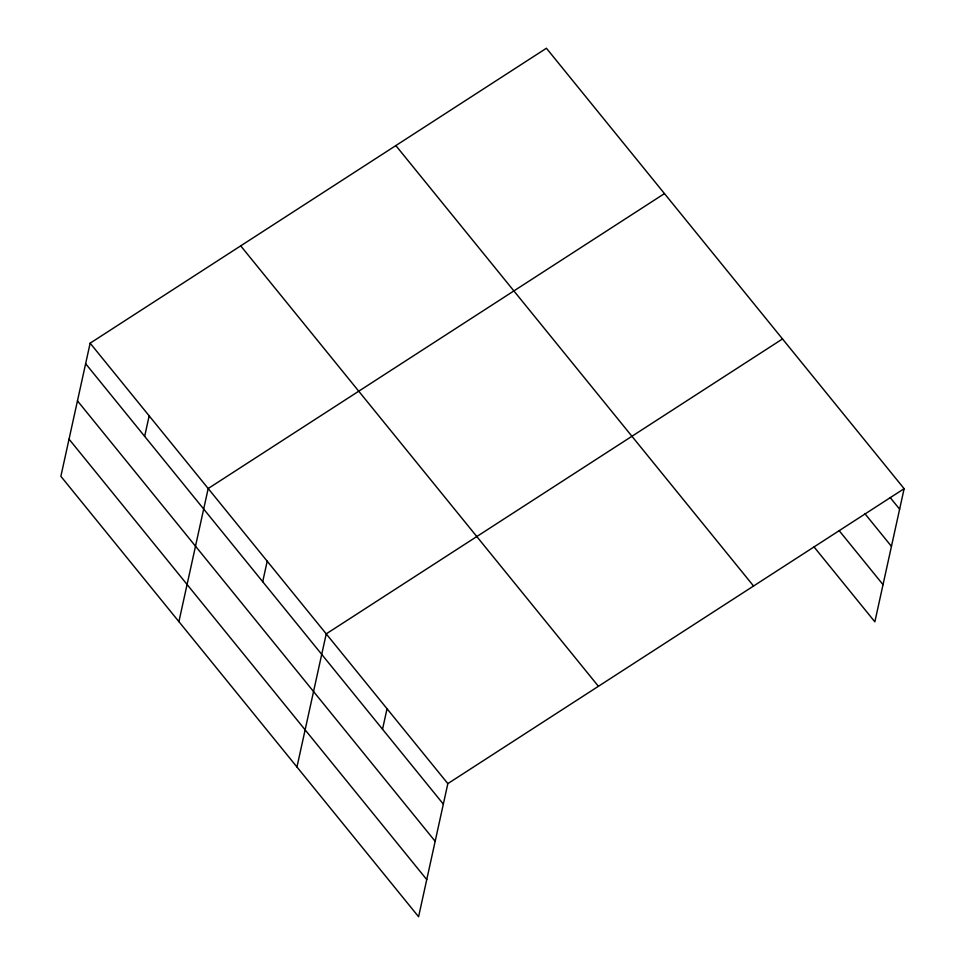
<?xml version="1.0" encoding="UTF-8"?>
<svg xmlns="http://www.w3.org/2000/svg" width="965" height="965" viewBox="0 0 965 965"><rect width="100%" height="100%" fill="white"/><g stroke="black" fill="none" stroke-linecap="round" stroke-linejoin="round"><path stroke-width="1.45" d="M90.143 343.178L60.867 476.312L418.581 916.75L447.844 783.616L904.133 488.688L546.419 48.25L90.143 343.178L447.844 783.616M144.654 436.349L149.165 415.855M178.911 621.653L208.187 488.519L664.463 193.591M262.697 581.702L267.209 561.196M296.955 767.006L326.23 633.872L782.506 338.944M382.526 729.25L387.037 708.744M904.133 488.688L874.857 621.822L814.05 546.95M890.128 497.494L899.621 509.194M864.845 513.597L891.455 546.359M839.321 530.834L883.035 584.657M395.843 145.582L753.556 586.02M240.707 245.858L598.421 686.296M85.632 363.684L443.345 804.122M77.465 400.849L435.167 841.287M69.046 439.147L426.747 879.585"/></g></svg>
